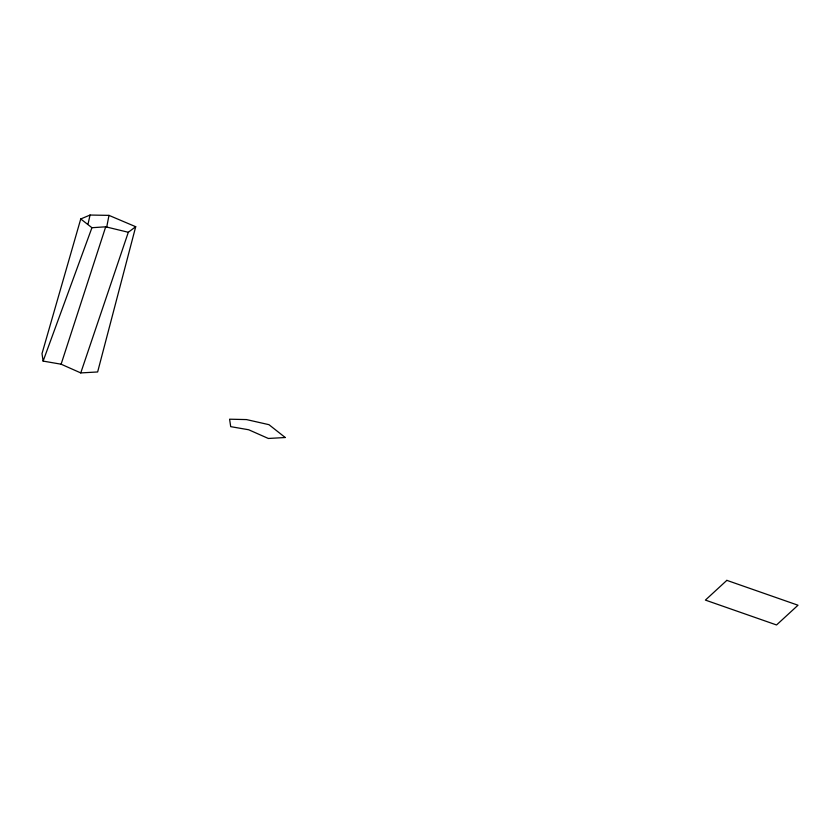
<?xml version="1.0" encoding="UTF-8"?>
<svg xmlns="http://www.w3.org/2000/svg" width="840" height="840" viewBox="0 0 840 840"><rect width="100%" height="100%" fill="white"/><g stroke="black" fill="none" stroke-linecap="round" stroke-linejoin="round"><path stroke-width="1.26" d="M106.754 226.926L108.98 215.376L90.058 215.04L80.745 218.967L42 353.64L43.123 361.095L61.11 364.203L80.755 372.918L97.639 371.963L135.713 226.716L108.98 215.376M88.116 223.724L90.058 215.04M61.11 364.203L105.704 226.81L128.31 232.271L135.713 226.716M80.755 372.918L128.31 232.271M43.123 361.095L91.938 227.714L105.704 226.81M80.745 218.967L91.938 227.714M726.852 580.356L705.4 600.096L776.549 624.96L798 605.22L726.852 580.356M285.233 437.514L268.349 438.469L248.692 429.765L230.706 426.647L229.593 419.202L246.488 419.58L268.957 424.673L285.233 437.514"/></g></svg>
